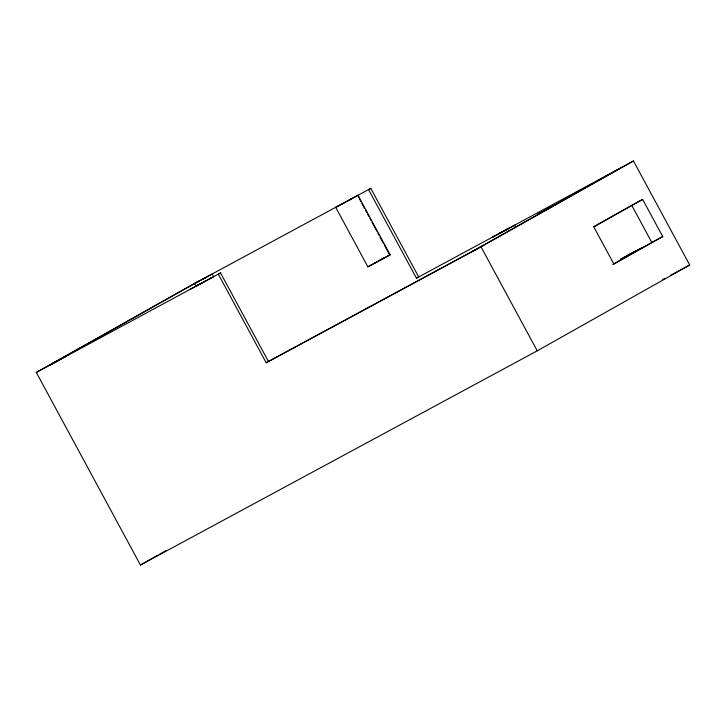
<?xml version="1.0" encoding="UTF-8"?>
<svg xmlns="http://www.w3.org/2000/svg" width="726" height="726" viewBox="0 0 726 726"><rect width="100%" height="100%" fill="white"/><g stroke="black" fill="none" stroke-linecap="round" stroke-linejoin="round"><path stroke-width="1.09" d="M209.569 278.857L211.856 277.586L201.048 283.458M374.017 263.529L367.864 266.814L335.73 207.373L338.053 206.084M379.671 260.471L390.116 254.772L357.982 195.339L347.146 201.22M367.864 266.814L390.116 254.772M416.452 278.176L633.462 160.99L689.7 265.008L537.24 350.821L140.427 565.01L36.3 372.429L188.76 286.616L370.786 188.361L418.675 276.924L416.452 278.176L368.563 189.613L370.786 188.361M49.441 365.287L197.463 281.969M266.206 362.746L268.429 361.494L220.541 272.931L218.326 274.183L266.206 362.746L480.993 246.804L633.462 160.99M472.29 251.45L620.313 168.133M593.632 226.766L630.758 205.866M642.655 199.423L593.804 226.92L613.897 264.064L662.738 236.567L642.655 199.423L631.729 205.313L651.821 242.466L612.744 264.464M140.427 565.01L158.132 555.045M160.101 553.938L166 550.617M63.933 357.464L66.257 356.176L60.104 359.461M494.86 235.85L492.491 237.166L504.597 230.596M349.524 199.931L351.674 198.752L349.006 200.167M198.089 285.019L195.938 286.198L198.597 284.774M381.658 259.373L383.809 258.184L379.952 260.253M202.772 279.147L206.057 277.35L203.389 278.775M200.939 280.091L196.419 282.559L199.078 281.144M201.529 279.819L212.364 273.938L213.562 277.114M346.556 201.492L342.037 203.961L344.696 202.536M53.606 363L50.312 364.797L56.102 361.648M52.39 363.626L54.84 362.328M55.43 362.056L59.959 359.588L57.29 361.003M199.813 284.048L190.049 289.393M199.223 284.401L200.458 283.73M378.7 260.933L374.171 263.402L376.839 261.977M379.29 260.652L380.524 259.99M503.336 231.276L498.816 233.745L501.475 232.32M503.735 231.131L514.779 225.114L515.451 227.238M505.169 230.333L508.454 228.527L505.786 229.951M548.674 208.317L537.848 214.197L548.012 208.725M549.264 208.044L551.724 206.747M547.44 208.988L544.155 210.785L555.689 204.514M550.508 207.373L553.793 205.576L549.936 207.636M631.139 253.574L620.331 259.436L630.422 254.009M631.774 253.274L636.648 250.615L630.776 253.737M629.805 254.291L626.266 256.233L629.133 254.699M199.015 281.207L194.523 283.63L196.129 286.598M54.45 362.51L57.354 360.94M199.795 284.129L202.717 282.478M36.3 372.429L220.541 272.931M268.429 361.494L483.217 245.56M632.491 252.839L642.583 247.403L629.233 254.672M651.821 242.466L662.738 236.567M662.784 279.537L664.771 278.457M670.76 275.227L689.7 265.008M341.882 204.088L335.73 207.373M202.908 282.405L205.576 280.98M357.982 195.339L360.786 201.492M480.993 246.804L537.24 350.821M361.857 203.471L364.543 208.426M365.614 210.404L366.684 212.382M367.755 214.37L368.826 216.348M369.897 218.326L370.968 220.314M372.039 222.292L376.858 231.213M377.928 233.191L378.999 235.17M380.07 237.157L383.283 243.092M384.353 245.079L389.717 254.98"/></g></svg>
